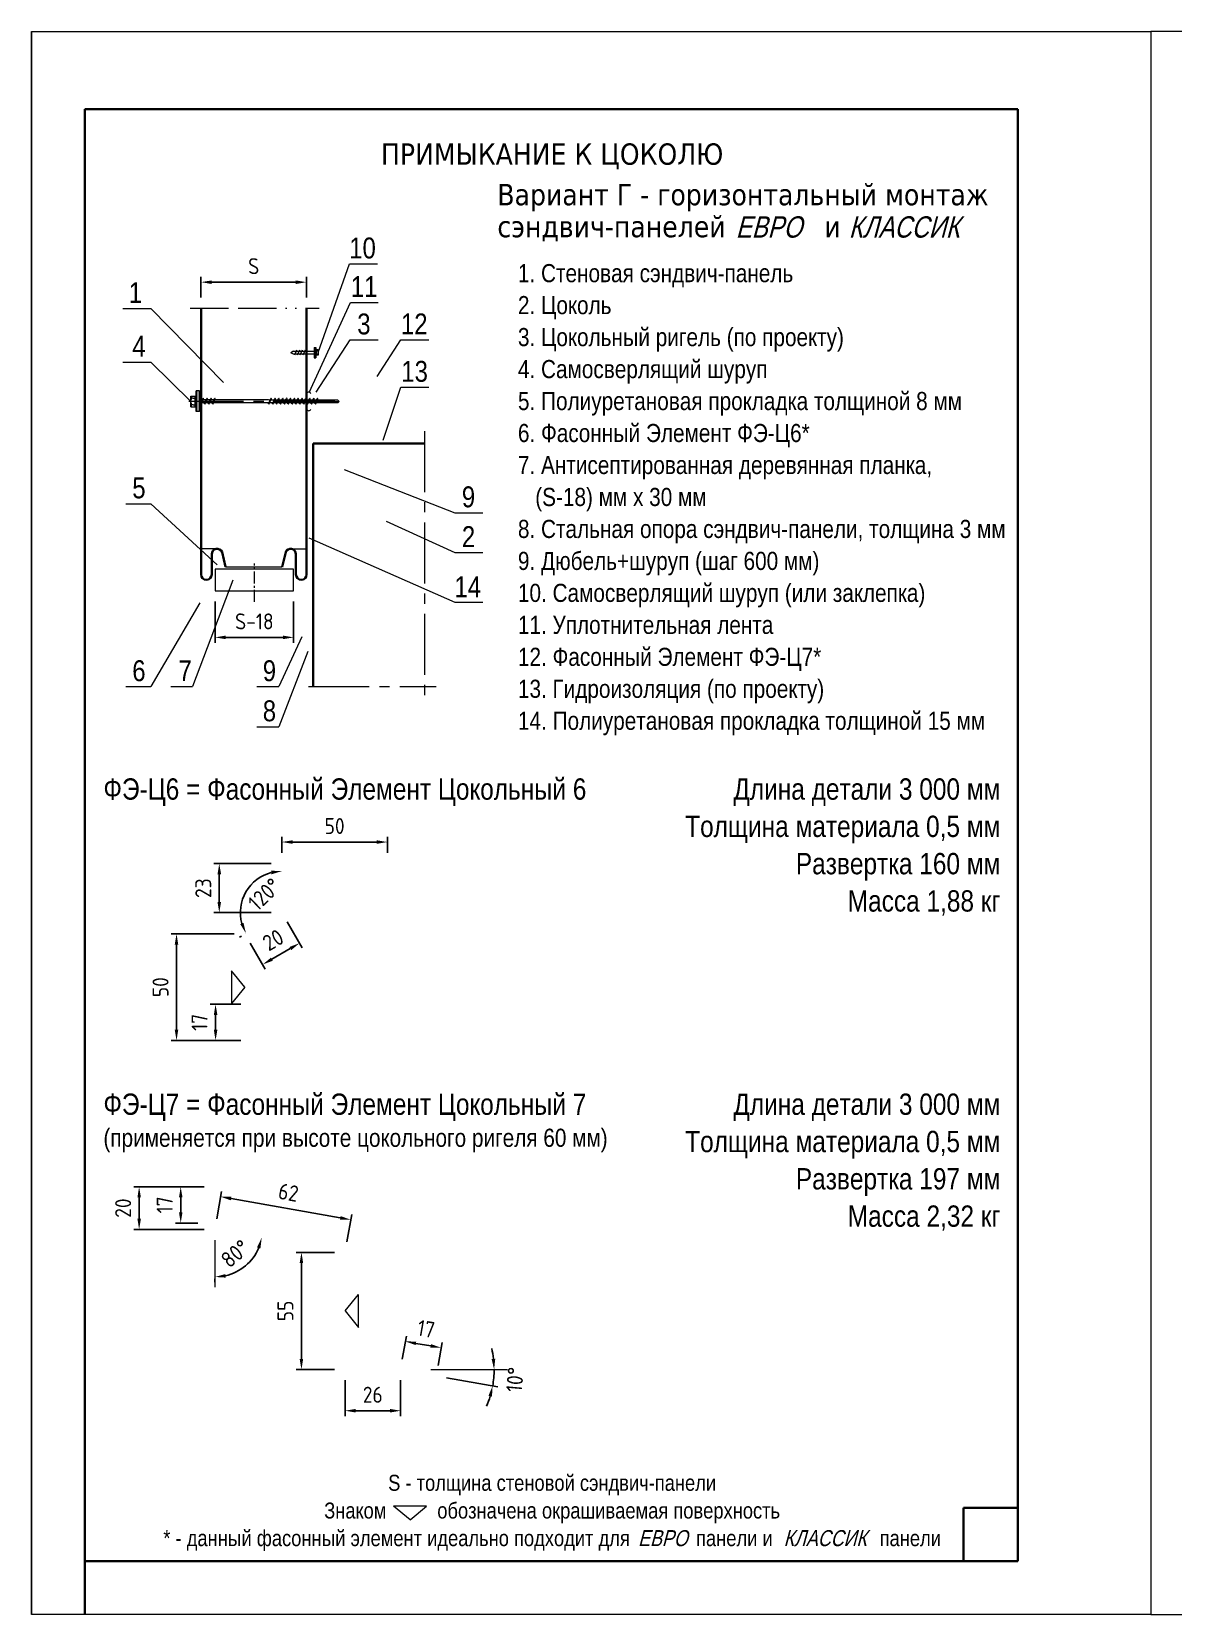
# Model space of a CAD drawing. Extents: x 5821 to 16321, y -13531 to 5774.
# Drawn here: x 11071 to 12142, y 4289 to 5774 of the extents above; entities that cross this region are included whole.
import ezdxf
from ezdxf.enums import TextEntityAlignment as Align

# ---------------------------------------------------------------- set-up
doc = ezdxf.new("R2010")
doc.units = 0
doc.header["$LTSCALE"] = 3
doc.linetypes.add('ACAD_ISO13W100', pattern=[36, 12, -3, 12, -3, 0, -3, 0, -3])
doc.linetypes.add('CENTER2', pattern=[28.575, 19.05, -3.175, 3.175, -3.175])
doc.layers.get('0').update_dxf_attribs({"linetype": 'CONTINUOUS', "lineweight": 30})
doc.layers.get('DEFPOINTS').update_dxf_attribs({"linetype": 'CONTINUOUS'})
for name, color, linetype, lineweight in [('new_fill', 8, 'CONTINUOUS', 13), ('RAZMER', 7, 'CONTINUOUS', 9), ('Саморезы', 7, 'CONTINUOUS', 13)]:
    doc.layers.add(name, color=color, linetype=linetype, lineweight=lineweight)
doc.styles.add('ROMANS', font='romans.shx', dxfattribs={"width": 0.85})
doc.styles.get("Standard").update_dxf_attribs({"font": 'TAHOMA.TTF'})
doc.styles.add('style1', font='ARIALN.TTF')
doc.styles.add('курсив', font='ARIAL.TTF', dxfattribs={"width": 0.8, "oblique": 15})
doc.dimstyles.new('2.5', dxfattribs={"dimscale": 5, "dimtxt": 3, "dimasz": 2, "dimexe": 1, "dimexo": 2, "dimgap": 0, "dimtad": 0, "dimdec": 0, "dimlfac": 0.5, "dimzin": 9, "dimdsep": 46, "dimtxsty": 'ROMANS', "dimcen": -3, "dimdle": 1, "dimclrd": 256, "dimclre": 256, "dimclrt": 256, "dimadec": 0, "dimazin": 0, "dimtfac": 1, "dimtdec": 0, "dimtofl": 0, "dimtmove": 2, "dimatfit": 3, "dimfxl": 0, "dimtvp": 1, "dimtolj": 1, "dimtzin": 9, "dimarcsym": 0})

# ---------------------------------------------------------------- blocks, each defined once
blk = doc.blocks.new('*D128')
at = {"layer": 'DEFPOINTS', "color": 0, "transparency": 16777216}
for p in [(11328.9, 5539.4), (11229.9, 5515), (11328.9, 5515)]:
    blk.add_point(p, dxfattribs=at)
at = {"layer": 'RAZMER', "lineweight": -2, "transparency": 16777216}
for p, q in [((11229.9, 5525), (11229.9, 5544.4)), ((11239.9, 5539.4), (11318.9, 5539.4)), ((11328.9, 5525), (11328.9, 5544.4))]:
    blk.add_line(p, q, dxfattribs=at)
at = {"layer": 'RAZMER', "transparency": 16777216}
for points in [[(11239.9, 5541), (11239.9, 5537.7), (11229.9, 5539.4)], [(11318.9, 5541), (11318.9, 5537.7), (11328.9, 5539.4)]]:
    blk.add_solid(points, dxfattribs=at)
at = {"layer": 'RAZMER', "transparency": 16777216, "insert": (11279.4, 5554.4), "char_height": 15, "attachment_point": 5, "style": 'ROMANS'}
blk.add_mtext('\\A1;S', dxfattribs=at)
blk = doc.blocks.new('*D129')
at = {"layer": 'DEFPOINTS', "color": 0, "transparency": 16777216}
for p in [(11305.8, 4993.8), (11247.1, 4947.9), (11305.8, 4947.9)]:
    blk.add_point(p, dxfattribs=at)
at = {"layer": 'RAZMER', "lineweight": -2, "transparency": 16777216}
for p, q in [((11295.8, 4993.8), (11242.1, 4993.8)), ((11247.1, 4983.8), (11247.1, 4957.9)), ((11295.8, 4947.9), (11242.1, 4947.9))]:
    blk.add_line(p, q, dxfattribs=at)
at = {"layer": 'RAZMER', "transparency": 16777216}
for points in [[(11245.4, 4983.8), (11248.8, 4983.8), (11247.1, 4993.8)], [(11245.4, 4957.9), (11248.8, 4957.9), (11247.1, 4947.9)]]:
    blk.add_solid(points, dxfattribs=at)
at = {"layer": 'RAZMER', "transparency": 16777216, "insert": (11232.1, 4970.8), "char_height": 15, "attachment_point": 5, "rotation": 90, "style": 'ROMANS'}
blk.add_mtext('\\A1;23', dxfattribs=at)
blk = doc.blocks.new('*D130')
at = {"layer": 'DEFPOINTS', "color": 0, "transparency": 16777216}
for p in [(11305.8, 4947.9), (11271.2, 4927.9), (11287.8, 4899.2)]:
    blk.add_point(p, dxfattribs=at)
at = {"layer": 'RAZMER', "lineweight": -2, "transparency": 16777216}
for p, q in [((11310.8, 4939.2), (11324.9, 4914.8)), ((11276.2, 4919.2), (11290.3, 4894.8)), ((11313.7, 4914.2), (11296.4, 4904.2))]:
    blk.add_line(p, q, dxfattribs=at)
at = {"layer": 'RAZMER', "transparency": 16777216}
for points in [[(11312.9, 4915.6), (11314.6, 4912.7), (11322.4, 4919.2)], [(11295.6, 4905.6), (11297.3, 4902.7), (11287.8, 4899.2)]]:
    blk.add_solid(points, dxfattribs=at)
at = {"layer": 'RAZMER', "transparency": 16777216, "insert": (11297.6, 4922.2), "char_height": 15, "attachment_point": 5, "rotation": 30, "style": 'ROMANS'}
blk.add_mtext('\\A1;20', dxfattribs=at)
blk = doc.blocks.new('*D131')
at = {"layer": 'DEFPOINTS', "color": 0, "transparency": 16777216}
for p in [(11277.2, 4861.9), (11243.6, 4827.9), (11277.2, 4827.9)]:
    blk.add_point(p, dxfattribs=at)
at = {"layer": 'RAZMER', "lineweight": -2, "transparency": 16777216}
for p, q in [((11267.2, 4861.9), (11238.6, 4861.9)), ((11243.6, 4851.9), (11243.6, 4837.9)), ((11267.2, 4827.9), (11238.6, 4827.9))]:
    blk.add_line(p, q, dxfattribs=at)
at = {"layer": 'RAZMER', "transparency": 16777216}
for points in [[(11242, 4851.9), (11245.3, 4851.9), (11243.6, 4861.9)], [(11242, 4837.9), (11245.3, 4837.9), (11243.6, 4827.9)]]:
    blk.add_solid(points, dxfattribs=at)
at = {"layer": 'RAZMER', "transparency": 16777216, "insert": (11228.6, 4844.9), "char_height": 15, "attachment_point": 5, "rotation": 90, "style": 'ROMANS'}
blk.add_mtext('\\A1;17', dxfattribs=at)
blk = doc.blocks.new('*D132')
at = {"layer": 'DEFPOINTS', "color": 0, "transparency": 16777216}
for p in [(11271.2, 4927.9), (11207, 4827.9), (11271.2, 4827.9)]:
    blk.add_point(p, dxfattribs=at)
at = {"layer": 'RAZMER', "lineweight": -2, "transparency": 16777216}
for p, q in [((11261.2, 4927.9), (11202, 4927.9)), ((11207, 4917.9), (11207, 4837.9)), ((11261.2, 4827.9), (11202, 4827.9))]:
    blk.add_line(p, q, dxfattribs=at)
at = {"layer": 'RAZMER', "transparency": 16777216}
for points in [[(11205.3, 4917.9), (11208.6, 4917.9), (11207, 4927.9)], [(11205.3, 4837.9), (11208.6, 4837.9), (11207, 4827.9)]]:
    blk.add_solid(points, dxfattribs=at)
at = {"layer": 'RAZMER', "transparency": 16777216, "insert": (11192, 4877.9), "char_height": 15, "attachment_point": 5, "rotation": 90, "style": 'ROMANS'}
blk.add_mtext('\\A1;50', dxfattribs=at)
blk = doc.blocks.new('*D133')
at = {"layer": 'DEFPOINTS', "color": 0, "transparency": 16777216}
for p in [(11305.8, 4999.8), (11267.5, 4954.6), (11305.8, 4947.9), (11305.8, 4947.9), (11274.7, 4929.9)]:
    blk.add_point(p, dxfattribs=at)
at = {"layer": 'RAZMER', "lineweight": -2, "transparency": 16777216}
blk.add_line((11266, 4924.9), (11267.8, 4925.9), dxfattribs=at)
blk.add_arc((11305.8, 4947.9), 38.9, 104.77, 195.23, dxfattribs=at)
at = {"layer": 'RAZMER', "transparency": 16777216}
for points in [[(11295.7, 4987.2), (11296.1, 4983.8), (11305.8, 4986.8)], [(11269.8, 4938.3), (11266.8, 4937), (11272.1, 4928.4)]]:
    blk.add_solid(points, dxfattribs=at)
at = {"layer": 'RAZMER', "transparency": 16777216, "insert": (11289.4, 4965), "char_height": 15, "attachment_point": 5, "rotation": 43.8761, "style": 'ROMANS'}
blk.add_mtext('\\A1;120°', dxfattribs=at)
blk = doc.blocks.new('*D134')
at = {"layer": 'DEFPOINTS', "color": 0, "transparency": 16777216}
for p in [(11404.8, 5014.1), (11305.8, 4993.8), (11404.8, 4993.8)]:
    blk.add_point(p, dxfattribs=at)
at = {"layer": 'RAZMER', "lineweight": -2, "transparency": 16777216}
for p, q in [((11305.8, 5003.8), (11305.8, 5019.1)), ((11315.8, 5014.1), (11394.8, 5014.1)), ((11404.8, 5003.8), (11404.8, 5019.1))]:
    blk.add_line(p, q, dxfattribs=at)
at = {"layer": 'RAZMER', "transparency": 16777216}
for points in [[(11315.8, 5015.7), (11315.8, 5012.4), (11305.8, 5014.1)], [(11394.8, 5015.7), (11394.8, 5012.4), (11404.8, 5014.1)]]:
    blk.add_solid(points, dxfattribs=at)
at = {"layer": 'RAZMER', "transparency": 16777216, "insert": (11355.3, 5029.1), "char_height": 15, "attachment_point": 5, "style": 'ROMANS'}
blk.add_mtext('\\A1;50', dxfattribs=at)
blk = doc.blocks.new('*D135')
at = {"layer": 'DEFPOINTS', "color": 0, "transparency": 16777216}
for p in [(11237, 4690.6), (11210.9, 4656.6), (11237, 4656.6)]:
    blk.add_point(p, dxfattribs=at)
at = {"layer": 'RAZMER', "lineweight": -2, "transparency": 16777216}
for p, q in [((11227, 4690.6), (11205.9, 4690.6)), ((11210.9, 4680.6), (11210.9, 4666.6)), ((11227, 4656.6), (11205.9, 4656.6))]:
    blk.add_line(p, q, dxfattribs=at)
at = {"layer": 'RAZMER', "transparency": 16777216}
for points in [[(11209.3, 4680.6), (11212.6, 4680.6), (11210.9, 4690.6)], [(11209.3, 4666.6), (11212.6, 4666.6), (11210.9, 4656.6)]]:
    blk.add_solid(points, dxfattribs=at)
at = {"layer": 'RAZMER', "transparency": 16777216, "insert": (11195.9, 4673.6), "char_height": 15, "attachment_point": 5, "rotation": 90, "style": 'ROMANS'}
blk.add_mtext('\\A1;17', dxfattribs=at)
blk = doc.blocks.new('*D136')
at = {"layer": 'DEFPOINTS', "color": 0, "transparency": 16777216}
for p in [(11243, 4690.6), (11171.9, 4650.6), (11243, 4650.6)]:
    blk.add_point(p, dxfattribs=at)
at = {"layer": 'RAZMER', "lineweight": -2, "transparency": 16777216}
for p, q in [((11233, 4690.6), (11166.9, 4690.6)), ((11171.9, 4680.6), (11171.9, 4660.6)), ((11233, 4650.6), (11166.9, 4650.6))]:
    blk.add_line(p, q, dxfattribs=at)
at = {"layer": 'RAZMER', "transparency": 16777216}
for points in [[(11170.3, 4680.6), (11173.6, 4680.6), (11171.9, 4690.6)], [(11170.3, 4660.6), (11173.6, 4660.6), (11171.9, 4650.6)]]:
    blk.add_solid(points, dxfattribs=at)
at = {"layer": 'RAZMER', "transparency": 16777216, "insert": (11156.9, 4670.6), "char_height": 15, "attachment_point": 5, "rotation": 90, "style": 'ROMANS'}
blk.add_mtext('\\A1;20', dxfattribs=at)
blk = doc.blocks.new('*D137')
at = {"layer": 'DEFPOINTS', "color": 0, "transparency": 16777216}
for p in [(11243, 4650.6), (11370.5, 4659.7), (11365.1, 4629.1)]:
    blk.add_point(p, dxfattribs=at)
at = {"layer": 'RAZMER', "lineweight": -2, "transparency": 16777216}
for p, q in [((11244.7, 4660.5), (11249.2, 4686.2)), ((11258.2, 4679.5), (11360.6, 4661.5)), ((11366.8, 4638.9), (11371.4, 4664.7))]:
    blk.add_line(p, q, dxfattribs=at)
at = {"layer": 'RAZMER', "transparency": 16777216}
for points in [[(11258.5, 4681.2), (11257.9, 4677.9), (11248.4, 4681.3)], [(11360.9, 4663.1), (11360.4, 4659.8), (11370.5, 4659.7)]]:
    blk.add_solid(points, dxfattribs=at)
at = {"layer": 'RAZMER', "transparency": 16777216, "insert": (11312, 4685.3), "char_height": 15, "attachment_point": 5, "rotation": 350, "style": 'ROMANS'}
blk.add_mtext('\\A1;62', dxfattribs=at)
blk = doc.blocks.new('*D138')
at = {"layer": 'DEFPOINTS', "color": 0, "transparency": 16777216}
for p in [(11365.1, 4629.1), (11324.2, 4519.1), (11365.1, 4519.1)]:
    blk.add_point(p, dxfattribs=at)
at = {"layer": 'RAZMER', "lineweight": -2, "transparency": 16777216}
for p, q in [((11355.1, 4629.1), (11319.2, 4629.1)), ((11324.2, 4619.1), (11324.2, 4529.1)), ((11355.1, 4519.1), (11319.2, 4519.1))]:
    blk.add_line(p, q, dxfattribs=at)
at = {"layer": 'RAZMER', "transparency": 16777216}
for points in [[(11322.5, 4619.1), (11325.8, 4619.1), (11324.2, 4629.1)], [(11322.5, 4529.1), (11325.8, 4529.1), (11324.2, 4519.1)]]:
    blk.add_solid(points, dxfattribs=at)
at = {"layer": 'RAZMER', "transparency": 16777216, "insert": (11309.2, 4574.1), "char_height": 15, "attachment_point": 5, "rotation": 90, "style": 'ROMANS'}
blk.add_mtext('\\A1;55', dxfattribs=at)
blk = doc.blocks.new('*D139')
at = {"layer": 'DEFPOINTS', "color": 0, "transparency": 16777216}
for p in [(11365.1, 4519.1), (11417.1, 4519.1), (11417.1, 4480.5)]:
    blk.add_point(p, dxfattribs=at)
at = {"layer": 'RAZMER', "lineweight": -2, "transparency": 16777216}
for p, q in [((11365.1, 4509.1), (11365.1, 4475.5)), ((11417.1, 4509.1), (11417.1, 4475.5)), ((11375.1, 4480.5), (11407.1, 4480.5))]:
    blk.add_line(p, q, dxfattribs=at)
at = {"layer": 'RAZMER', "transparency": 16777216}
for points in [[(11375.1, 4482.2), (11375.1, 4478.8), (11365.1, 4480.5)], [(11407.1, 4482.2), (11407.1, 4478.8), (11417.1, 4480.5)]]:
    blk.add_solid(points, dxfattribs=at)
at = {"layer": 'RAZMER', "transparency": 16777216, "insert": (11391.1, 4495.5), "char_height": 15, "attachment_point": 5, "style": 'ROMANS'}
blk.add_mtext('\\A1;26', dxfattribs=at)
blk = doc.blocks.new('*D140')
at = {"layer": 'DEFPOINTS', "color": 0, "transparency": 16777216}
for p in [(11455.2, 4539.6), (11417.1, 4519.1), (11450.6, 4513.2)]:
    blk.add_point(p, dxfattribs=at)
at = {"layer": 'RAZMER', "lineweight": -2, "transparency": 16777216}
for p, q in [((11418.8, 4528.9), (11422.6, 4550.4)), ((11452.3, 4523), (11456.1, 4544.5)), ((11431.6, 4543.7), (11445.4, 4541.3))]:
    blk.add_line(p, q, dxfattribs=at)
at = {"layer": 'RAZMER', "transparency": 16777216}
for points in [[(11431.9, 4545.4), (11431.3, 4542.1), (11421.7, 4545.5)], [(11445.7, 4543), (11445.1, 4539.7), (11455.2, 4539.6)]]:
    blk.add_solid(points, dxfattribs=at)
at = {"layer": 'RAZMER', "transparency": 16777216, "insert": (11441.1, 4557.3), "char_height": 15, "attachment_point": 5, "rotation": 350, "style": 'ROMANS'}
blk.add_mtext('\\A1;17', dxfattribs=at)
blk = doc.blocks.new('*D141')
at = {"layer": 'DEFPOINTS', "color": 0, "transparency": 16777216}
for p in [(11417.1, 4519.1), (11417.1, 4519.1), (11517.4, 4519.1), (11450.6, 4513.2), (11504.3, 4508.9)]:
    blk.add_point(p, dxfattribs=at)
at = {"layer": 'RAZMER', "lineweight": -2, "transparency": 16777216}
blk.add_line((11460.4, 4511.4), (11508.5, 4503), dxfattribs=at)
for start, end in [(6.5307, 13.0613), (350, 0), (336.9387, 343.4693)]:
    blk.add_arc((11417.1, 4519.1), 87.8, start, end, dxfattribs=at)
at = {"layer": 'RAZMER', "transparency": 16777216}
for points in [[(11506, 4529.2), (11502.6, 4529), (11504.9, 4519.1)], [(11499.6, 4494.5), (11502.9, 4493.7), (11503.5, 4503.8)]]:
    blk.add_solid(points, dxfattribs=at)
at = {"layer": 'RAZMER', "transparency": 16777216, "insert": (11524.5, 4509.7), "char_height": 15, "attachment_point": 5, "rotation": 85, "style": 'ROMANS'}
blk.add_mtext('\\A1;10°', dxfattribs=at)
blk = doc.blocks.new('*D142')
at = {"layer": 'DEFPOINTS', "color": 0, "transparency": 16777216}
for p in [(11243, 4650.6), (11243, 4650.6), (11365.1, 4629.1), (11243, 4614.2), (11263, 4610.7)]:
    blk.add_point(p, dxfattribs=at)
at = {"layer": 'RAZMER', "lineweight": -2, "transparency": 16777216}
blk.add_line((11243, 4604.2), (11243, 4601), dxfattribs=at)
blk.add_arc((11243, 4650.6), 44.6, 282.8608, 337.1392, dxfattribs=at)
at = {"layer": 'RAZMER', "transparency": 16777216}
for points in [[(11282.5, 4633.7), (11285.7, 4632.8), (11286.9, 4642.9)], [(11253.1, 4605.4), (11252.7, 4608.7), (11243, 4606)]]:
    blk.add_solid(points, dxfattribs=at)
at = {"layer": 'RAZMER', "transparency": 16777216, "insert": (11262, 4627.9), "char_height": 15, "attachment_point": 5, "rotation": 40, "style": 'ROMANS'}
blk.add_mtext('\\A1;80°', dxfattribs=at)
blk = doc.blocks.new('саморез1')
at = {"layer": 'new_fill'}
blk.add_hatch(color=254, dxfattribs=at).paths.add_polyline_path([(-1.2, -4.8), (0, -4.8), (0, 4.8), (-1.2, 4.8)])
at = {"layer": 'Саморезы', "ltscale": 150}
for p, q in [((-3.9, 2.6), (-1.5, 2.6)), ((-3.9, 2.6), (-3.9, -2.4)), ((-2.9, 1.7), (-1.5, 1.7)), ((-1.9, 2.6), (-1.9, -2.4)), ((0, 4.8), (-1.5, 4.8)), ((-1.5, 4.8), (-1.5, -4.8)), ((-1.2, 4.8), (-1.2, -4.8)), ((0, 4.8), (0, -4.8)), ((19.2, 1.4), (0, 1.4)), ((8.4, 2.4), (10.5, -2.4)), ((11.1, 2.4), (13.2, -2.4)), ((13.8, 2.4), (15.9, -2.4)), ((16.4, 2.4), (18.5, -2.4)), ((19.2, 1.4), (21.8, 0)), ((19.2, -1.4), (21.8, 0)), ((-3.9, -2.4), (-1.5, -2.4)), ((-2.9, -1.4), (-1.5, -1.4)), ((0, -4.8), (-1.5, -4.8)), ((0, -1.4), (19.2, -1.4))]:
    blk.add_line(p, q, dxfattribs=at)
for centre, start, end in [((-2.9, 2.7), 182.373, 269.9653), ((-2.9, 0.7), 90.0347, 177.627), ((-2.9, -0.4), 182.373, 269.9653), ((-2.9, -2.4), 90.0347, 177.627)]:
    blk.add_arc(centre, 1, start, end, dxfattribs=at)
blk = doc.blocks.new('саморез4')
at = {"layer": 'new_fill'}
blk.add_hatch(color=254, dxfattribs=at).paths.add_polyline_path([(-2.4, -9.4), (0, -9.4), (0, 9.8), (-2.4, 9.8)])
at = {"layer": 'Саморезы', "ltscale": 150}
for p, q in [((-7.9, 5), (-3.1, 5)), ((-7.9, -5), (-7.9, 5)), ((-5.9, 3.1), (-3.1, 3.1)), ((-3.8, -5), (-3.8, 5)), ((0, 9.8), (-3.1, 9.8)), ((-3.1, -9.4), (-3.1, 9.8)), ((-2.4, -9.4), (-2.4, 9.8)), ((0, -9.4), (0, 9.8)), ((64.9, 1.5), (0, 1.5)), ((1.3, -2.2), (3.4, 2.7)), ((1.9, -2.2), (4, 2.7)), ((3.7, 2.9), (3.4, 2.7)), ((3.7, 2.9), (4, 2.7)), ((4.9, -2.2), (7, 2.7)), ((5.5, -2.2), (7.6, 2.7)), ((7.3, 2.9), (7, 2.7)), ((7.3, 2.9), (7.6, 2.7)), ((8.6, -2.2), (10.7, 2.7)), ((9.2, -2.2), (11.3, 2.7)), ((11, 2.9), (10.7, 2.7)), ((11, 2.9), (11.3, 2.7)), ((12.2, -2.2), (14.3, 2.7)), ((12.8, -2.2), (14.9, 2.7)), ((14.6, 2.9), (14.3, 2.7)), ((14.6, 2.9), (14.9, 2.7)), ((64.9, -2.2), (67, 2.7)), ((65.6, -2.2), (67.7, 2.7)), ((67.3, 2.9), (67, 2.7)), ((130, 1.3), (67.1, 1.3)), ((67.3, 2.9), (67.7, 2.7)), ((68.6, -2.2), (70.7, 2.7)), ((69.2, -2.2), (71.3, 2.7)), ((71, 2.9), (70.7, 2.7)), ((71, 2.9), (71.3, 2.7)), ((72.2, -2.2), (74.3, 2.7)), ((72.8, -2.2), (74.9, 2.7)), ((74.6, 2.9), (74.3, 2.7)), ((74.6, 2.9), (74.9, 2.7)), ((75.8, -2.2), (77.9, 2.7)), ((76.4, -2.2), (78.5, 2.7)), ((78.2, 2.9), (77.9, 2.7)), ((78.2, 2.9), (78.5, 2.7)), ((79.5, -2.2), (81.5, 2.7)), ((80.1, -2.2), (82.2, 2.7)), ((81.9, 2.9), (81.5, 2.7)), ((81.9, 2.9), (82.2, 2.7)), ((83.1, -2.2), (85.2, 2.7)), ((83.7, -2.2), (85.8, 2.7)), ((85.5, 2.9), (85.2, 2.7)), ((85.5, 2.9), (85.8, 2.7)), ((86.7, -2.2), (88.8, 2.7)), ((87.3, -2.2), (89.4, 2.7)), ((89.1, 2.9), (88.8, 2.7)), ((89.1, 2.9), (89.4, 2.7)), ((90.3, -2.2), (92.4, 2.7)), ((90.9, -2.2), (93, 2.7)), ((92.7, 2.9), (92.4, 2.7)), ((92.7, 2.9), (93, 2.7)), ((94, -2.2), (96.1, 2.7)), ((94.6, -2.2), (96.7, 2.7)), ((96.4, 2.9), (96.1, 2.7)), ((96.4, 2.9), (96.7, 2.7)), ((97.6, -2.2), (99.7, 2.7)), ((98.2, -2.2), (100.3, 2.7)), ((100, 2.9), (99.7, 2.7)), ((100, 2.9), (100.3, 2.7)), ((101.2, -2.2), (103.3, 2.7)), ((101.8, -2.2), (103.9, 2.7)), ((103.6, 2.9), (103.3, 2.7)), ((103.6, 2.9), (103.9, 2.7)), ((104.8, -2.2), (106.9, 2.7)), ((105.5, -2.2), (107.6, 2.7)), ((107.2, 2.9), (106.9, 2.7)), ((107.2, 2.9), (107.6, 2.7)), ((108.5, -2.2), (110.6, 2.7)), ((109.1, -2.2), (111.2, 2.7)), ((110.9, 2.9), (110.6, 2.7)), ((110.9, 2.9), (111.2, 2.7)), ((130, 1.3), (131.2, 0)), ((-7.9, -5), (-3.1, -5)), ((-5.9, -3.1), (-3.1, -3.1)), ((0, -9.4), (-3.1, -9.4)), ((64.9, -1.5), (0, -1.5)), ((64.9, -1.5), (0, -1.5)), ((1.6, -2.4), (1.3, -2.2)), ((1.6, -2.4), (1.9, -2.2)), ((5.2, -2.4), (4.9, -2.2)), ((5.2, -2.4), (5.5, -2.2)), ((8.9, -2.4), (8.6, -2.2)), ((8.9, -2.4), (9.2, -2.2)), ((12.5, -2.4), (12.2, -2.2)), ((12.5, -2.4), (12.8, -2.2)), ((65.3, -2.4), (64.9, -2.2)), ((65.3, -2.4), (65.6, -2.2)), ((130, -1.3), (67.1, -1.3)), ((68.9, -2.4), (68.6, -2.2)), ((68.9, -2.4), (69.2, -2.2)), ((72.5, -2.4), (72.2, -2.2)), ((72.5, -2.4), (72.8, -2.2)), ((76.1, -2.4), (75.8, -2.2)), ((76.1, -2.4), (76.4, -2.2)), ((79.8, -2.4), (79.5, -2.2)), ((79.8, -2.4), (80.1, -2.2)), ((83.4, -2.4), (83.1, -2.2)), ((83.4, -2.4), (83.7, -2.2)), ((87, -2.4), (86.7, -2.2)), ((87, -2.4), (87.3, -2.2)), ((90.6, -2.4), (90.3, -2.2)), ((90.6, -2.4), (90.9, -2.2)), ((94.3, -2.4), (94, -2.2)), ((94.3, -2.4), (94.6, -2.2)), ((97.9, -2.4), (97.6, -2.2)), ((97.9, -2.4), (98.2, -2.2)), ((101.5, -2.4), (101.2, -2.2)), ((101.5, -2.4), (101.8, -2.2)), ((105.1, -2.4), (104.8, -2.2)), ((105.1, -2.4), (105.5, -2.2)), ((108.8, -2.4), (108.5, -2.2)), ((108.8, -2.4), (109.1, -2.2)), ((130, -1.3), (131.2, 0))]:
    blk.add_line(p, q, dxfattribs=at)
at = {"layer": 'Саморезы'}
for p, q in [((67.1, 1.3), (64.9, 1.5)), ((67.1, -1.3), (64.9, -1.5))]:
    blk.add_line(p, q, dxfattribs=at)
at = {"layer": 'Саморезы', "ltscale": 150}
for centre, radius, start, end in [((-5.9, 5.1), 2, 182.373, 269.9653), ((-5.9, 1.1), 2, 90.0347, 177.627), ((80.3, 1057.7), 1058.9, 271.592, 272.7554), ((-5.9, -1.1), 2, 182.373, 269.9653), ((-5.9, -5.1), 2, 90.0347, 177.627)]:
    blk.add_arc(centre, radius, start, end, dxfattribs=at)
blk = doc.blocks.new('*D143')
at = {"layer": 'DEFPOINTS', "color": 0, "transparency": 16777216}
for p in [(11243.2, 5249.7), (11316.8, 5249.7), (11316.8, 5206.1)]:
    blk.add_point(p, dxfattribs=at)
at = {"layer": 'RAZMER', "lineweight": -2, "transparency": 16777216}
for p, q in [((11243.2, 5239.7), (11243.2, 5201.1)), ((11316.8, 5239.7), (11316.8, 5201.1)), ((11253.2, 5206.1), (11306.8, 5206.1))]:
    blk.add_line(p, q, dxfattribs=at)
at = {"layer": 'RAZMER', "transparency": 16777216}
for points in [[(11253.2, 5207.8), (11253.2, 5204.4), (11243.2, 5206.1)], [(11306.8, 5207.8), (11306.8, 5204.4), (11316.8, 5206.1)]]:
    blk.add_solid(points, dxfattribs=at)
at = {"layer": 'RAZMER', "transparency": 16777216, "insert": (11280, 5221.1), "char_height": 15, "attachment_point": 5, "style": 'ROMANS'}
blk.add_mtext('\\A1;S-18', dxfattribs=at)

msp = doc.modelspace()

# ---------------------------------------------------------------- linework, layer by layer
at = {"color": 1}
for p, q in [((11996.09, 5701.59), (11121.09, 5701.59)), ((11121.09, 5701.59), (11121.09, 4289.44)), ((11996.09, 5701.59), (11996.09, 4339.44)), ((11945.18, 4389.44), (11996.09, 4389.44)), ((11945.18, 4389.44), (11945.18, 4339.44)), ((11996.09, 4339.44), (11121.09, 4339.44))]:
    msp.add_line(p, q, dxfattribs=at)
for p, q in [((11230.02, 5515.05), (11230.02, 5265.17)), ((11329.02, 5265.17), (11329.02, 5515.05)), ((11335.02, 5388.08), (11439.8, 5388.08)), ((11335.02, 5388.08), (11335.02, 5159.91)), ((11240.02, 5265.17), (11240.02, 5284.17)), ((11249.65, 5286.05), (11253.07, 5272.17)), ((11309.39, 5286.05), (11305.97, 5272.17)), ((11319.02, 5265.17), (11319.02, 5284.17))]:
    msp.add_line(p, q)
for centre, start, end in [((11245.02, 5284.17), 22.09941, 180), ((11314.02, 5284.17), 0, 157.90059), ((11235.02, 5265.17), 180, 0), ((11324.02, 5265.17), 180, 0)]:
    msp.add_arc(centre, 5, start, end)
at = {"layer": 'RAZMER'}
for p, q in [((11071.09, 5774.44), (11071.09, 4289.44)), ((11071.09, 5774.44), (11071.09, 4289.44)), ((11071.09, 5774.44), (11071.09, 4289.44)), ((11071.09, 5774.44), (11071.09, 4289.44)), ((11071.09, 5774.44), (11071.09, 4289.44)), ((11071.09, 5774.44), (11071.09, 4289.44)), ((11071.09, 5774.44), (11071.09, 4289.44)), ((11071.09, 5774.44), (11071.09, 4289.44)), ((11071.09, 5774.44), (11071.09, 4289.44)), ((11071.09, 5774.44), (11071.09, 4289.44)), ((11071.09, 5774.44), (11071.09, 4289.44)), ((11071.09, 5774.44), (11071.09, 4289.44)), ((11339.96, 5473.28), (11369.41, 5556.51)), ((11369.41, 5556.51), (11395.52, 5556.51)), ((11156.67, 5514.65), (11182.78, 5514.65)), ((11251.16, 5445.25), (11182.78, 5514.65)), ((11331.46, 5435.82), (11370.05, 5520.31)), ((11370.05, 5520.31), (11396.05, 5520.31)), ((11338.02, 5436.29), (11369.94, 5485.27)), ((11369.94, 5485.27), (11396.05, 5485.27)), ((11395.08, 5450.89), (11417.42, 5485.27)), ((11417.42, 5485.27), (11443.53, 5485.27)), ((11156.67, 5464.32), (11182.78, 5464.32)), ((11220.55, 5427.52), (11182.78, 5464.32)), ((11400.79, 5391.08), (11417.42, 5440.8)), ((11417.42, 5440.8), (11443.53, 5440.8)), ((11364.15, 5363.65), (11468.19, 5323.05)), ((11159.32, 5331.44), (11182.78, 5331.44)), ((11245.23, 5274.17), (11182.78, 5331.44)), ((11468.07, 5323.05), (11494.19, 5323.05)), ((11403.53, 5315.14), (11468.19, 5285.69)), ((11245.02, 5289.17), (11230.02, 5289.17)), ((11313.89, 5289.17), (11328.89, 5289.17)), ((11331.08, 5299.46), (11468.19, 5239.18)), ((11253.07, 5272.17), (11305.97, 5272.17)), ((11468.07, 5285.69), (11494.19, 5285.69)), ((11259.87, 5259.82), (11221.87, 5159.91)), ((11228.71, 5238.58), (11182.78, 5159.91)), ((11468.19, 5239.18), (11494.3, 5239.18)), ((11324.45, 5206.54), (11302.89, 5159.91)), ((11330.05, 5192.76), (11302.89, 5122.27)), ((11159.32, 5159.91), (11182.78, 5159.91)), ((11201.72, 5159.91), (11221.87, 5159.91)), ((11282.24, 5159.91), (11302.89, 5159.91)), ((11282.24, 5122.27), (11302.89, 5122.27)), ((11271.19, 4877.89), (11258.53, 4893.28)), ((11258.53, 4893.28), (11258.53, 4862.49)), ((11271.19, 4877.89), (11258.53, 4862.49)), ((11242.97, 4640.65), (11242.97, 4596.31)), ((11365.09, 4574.08), (11377.75, 4589.48)), ((11377.75, 4558.69), (11377.75, 4589.48)), ((11365.09, 4574.08), (11377.75, 4558.69)), ((11445.6, 4519.08), (11517.37, 4519.08)), ((11426.06, 4378.17), (11410.66, 4390.83)), ((11441.45, 4390.83), (11410.66, 4390.83)), ((11426.06, 4378.17), (11441.45, 4390.83))]:
    msp.add_line(p, q, dxfattribs=at)
at = {"layer": 'RAZMER', "linetype": 'ACAD_ISO13W100'}
msp.add_line((11219.89, 5515.05), (11340.83, 5515.05), dxfattribs=at)
at = {"layer": 'RAZMER', "linetype": 'CENTER2'}
for p, q in [((11355.43, 5427.52), (11218.51, 5427.52)), ((11439.73, 5399.64), (11439.73, 5145.34)), ((11330.68, 5159.91), (11450.64, 5159.91))]:
    msp.add_line(p, q, dxfattribs=at)
at = {"layer": 'RAZMER', "linetype": 'CENTER2', "ltscale": 0.2}
msp.add_line((11280.02, 5239.38), (11280.02, 5275.38), dxfattribs=at)
at = {"layer": 'RAZMER'}
for points in [[(11071.09, 5774.44), (12121.09, 5774.44), (12121.09, 4289.44), (11071.09, 4289.44)], [(13171.09, 5774.44), (12121.09, 5774.44), (12121.09, 4289.44), (13171.09, 4289.44)], [(11316.84, 5270.17), (11243.2, 5270.17), (11243.2, 5249.67), (11316.84, 5249.67)]]:
    msp.add_lwpolyline(points, close=True, dxfattribs=at)
for centre, start, end in [((11331.02, 5434.24), 14.43997, 165.56003), ((11331.02, 5420.79), 194.43997, 345.56003)]:
    msp.add_arc(centre, 2.07, start, end, dxfattribs=at)

# ---------------------------------------------------------------- block references
at = {"layer": 'RAZMER', "xscale": -1}
msp.add_blockref('саморез1', (11336.02, 5473.16), dxfattribs=at)
at = {"layer": 'RAZMER'}
msp.add_blockref('саморез4', (11228.43, 5427.52), dxfattribs=at)

# ---------------------------------------------------------------- texts
msp.add_text('ПРИМЫКАНИЕ К ЦОКОЛЮ', height=20).set_placement((11559.36, 5649.59), align=Align.CENTER)
for s, p in [('Вариант Г - горизонтальный монтаж', (11507.96, 5611.55)), ('сэндвич-панелей', (11507.96, 5581.55)), ('и', (11814.71, 5581.55))]:
    msp.add_text(s, height=20).set_placement(p)
at = {"color": 1, "style": 'курсив', "oblique": 15, "width": 0.8}
for s, height, p in [('ЕВРО', 20, (11762.65, 5581.2)), ('КЛАССИК', 20, (11889.63, 5581.2)), ('ЕВРО', 15, (11663.18, 4353.44)), ('КЛАССИК', 15, (11815.47, 4353.44))]:
    msp.add_text(s, height=height, dxfattribs=at).set_placement(p, align=Align.CENTER)
at = {"style": 'style1'}
for s, height, p in [('10', 19.612, (11368.98, 5561.63)), ('1. Стеновая сэндвич-панель', 17, (11527.27, 5539.37)), ('1', 19.61, (11162.23, 5519.78)), ('11', 19.612, (11370.49, 5525.43)), ('2. Цоколь', 17, (11527.27, 5509.37)), ('3', 19.61, (11376.51, 5490.39)), ('12', 19.612, (11417.48, 5490.39)), ('3. Цокольный ригель (по проекту)', 17, (11527.27, 5479.37)), ('4', 19.61, (11165.48, 5469.44)), ('13', 19.612, (11417.84, 5445.92)), ('4. Самосверлящий шуруп', 17, (11527.27, 5449.37)), ('5. Полиуретановая прокладка толщиной 8 мм', 17, (11527.27, 5419.37)), ('6. Фасонный Элемент ФЭ-Ц6*', 17, (11527.27, 5389.37)), ('7. Антисептированная деревянная планка,', 17, (11527.27, 5359.37)), ('5', 19.61, (11165.48, 5336.56)), ('9', 19.61, (11474.65, 5328.18)), ('   (S-18) мм х 30 мм', 17, (11527.27, 5329.37)), ('8. Стальная опора сэндвич-панели, толщина 3 мм', 17, (11527.27, 5299.37)), ('2', 19.61, (11474.65, 5290.81)), ('9. Дюбель+шуруп (шаг 600 мм)', 17, (11527.27, 5269.37)), ('14', 19.612, (11467.68, 5243.75)), ('10. Самосверлящий шуруп (или заклепка)', 17, (11527.27, 5239.37)), ('11. Уплотнительная лента', 17, (11527.27, 5209.37)), ('12. Фасонный Элемент ФЭ-Ц7*', 17, (11527.27, 5179.37)), ('6', 19.61, (11165.48, 5165.03)), ('7', 19.61, (11208.91, 5165.03)), ('9', 19.61, (11287.9, 5165.03)), ('13. Гидроизоляция (по проекту)', 17, (11527.27, 5149.37)), ('8', 19.61, (11287.9, 5127.39)), ('14. Полиуретановая прокладка толщиной 15 мм', 17, (11527.27, 5119.37)), ('ФЭ-Ц6 = Фасонный Элемент Цокольный 6', 20, (11138.4, 5053.82)), ('ФЭ-Ц7 = Фасонный Элемент Цокольный 7', 20, (11138.4, 4758.1)), ('(применяется при высоте цокольного ригеля 60 мм)', 17, (11138.4, 4728.1))]:
    msp.add_text(s, height=height, dxfattribs=at).set_placement(p)
for s, p in [('Длина детали 3 000 мм', (11979.86, 5053.82)), ('Толщина материала 0,5 мм', (11979.86, 5018.82)), ('Развертка 160 мм', (11979.86, 4983.82)), ('Масса 1,88 кг', (11979.86, 4948.82)), ('Длина детали 3 000 мм', (11979.86, 4758.1)), ('Толщина материала 0,5 мм', (11979.86, 4723.1)), ('Развертка 197 мм', (11979.86, 4688.1)), ('Масса 2,32 кг', (11979.86, 4653.1))]:
    msp.add_text(s, height=20, dxfattribs=at).set_placement(p, align=Align.RIGHT)
for s, p in [('S - толщина стеновой сэндвич-панели', (11559.36, 4405.35)), ('Знаком          обозначена окрашиваемая поверхность', (11559.36, 4379.35)), ('* - данный фасонный элемент идеально подходит для             панели и                     панели', (11559.36, 4353.44))]:
    msp.add_text(s, height=15, dxfattribs=at).set_placement(p, align=Align.CENTER)

# ---------------------------------------------------------------- dimensions: what is measured, and where the dimension line sits
at = {"layer": 'RAZMER'}
dim = msp.add_linear_dim(base=(11328.89, 5539.37), p1=(11229.89, 5515.04), p2=(11328.89, 5514.95), text='S', dimstyle='2.5', dxfattribs=at)
dim.commit()
dim.dimension.update_dxf_attribs({"geometry": '*D128', "text_midpoint": (11279.39, 5554.37)})
dim = msp.add_linear_dim(base=(11316.84, 5206.1), p1=(11243.2, 5249.67), p2=(11316.84, 5249.67), text='S-18', dimstyle='2.5', override={"dimlfac": 0.5, "dimtxsty": 'ROMANS', "dimsah": 1, "dimtolj": 1}, dxfattribs=at)
dim.commit()
dim.dimension.update_dxf_attribs({"geometry": '*D143', "text_midpoint": (11280.02, 5221.1)})
for base, p1, p2, picture, middle in [((11404.82817049, 5014.06120412), (11305.82817049, 4993.79136757), (11404.82817049, 4993.79136757), '*D134', (11355.32817049, 5029.06120412)), ((11417.09, 4480.5), (11365.09, 4519.08), (11417.09, 4519.08), '*D139', (11391.09, 4495.5))]:
    dim = msp.add_linear_dim(base=base, p1=p1, p2=p2, dimstyle='2.5', dxfattribs=at)
    dim.commit()
    dim.dimension.update_dxf_attribs({"geometry": picture, "text_midpoint": middle})
for base, p1, p2, picture, middle in [((11247.08, 4947.89), (11305.83, 4993.79), (11305.83, 4947.89), '*D129', (11232.08, 4970.84)), ((11206.96, 4827.89), (11271.19, 4927.89), (11271.19, 4827.89), '*D132', (11191.96, 4877.89)), ((11171.92, 4650.62), (11242.97, 4690.62), (11242.97, 4650.62), '*D136', (11156.92, 4670.62)), ((11210.93, 4656.62), (11236.97, 4690.62), (11236.97, 4656.62), '*D135', (11195.93, 4673.62)), ((11324.16, 4519.08), (11365.09, 4629.08), (11365.09, 4519.08), '*D138', (11309.16, 4574.08))]:
    dim = msp.add_linear_dim(base=base, p1=p1, p2=p2, angle=90, dimstyle='2.5', dxfattribs=at)
    dim.commit()
    dim.dimension.update_dxf_attribs({"geometry": picture, "text_midpoint": middle})
dim = msp.add_angular_dim_2l(base=(11267.52, 4954.64), line1=((11305.83, 4999.79), (11305.83, 4947.89)), line2=((11305.83, 4947.89), (11274.65, 4929.89)), dimstyle='2.5', dxfattribs=at)
dim.commit()
dim.dimension.update_dxf_attribs({"geometry": '*D133', "text_midpoint": (11289.39, 4964.99), "dimtype": 162})
for p1, p2, distance, picture, middle in [((11305.83, 4947.89), (11271.19, 4927.89), 33.16, '*D130', (11297.59, 4922.16)), ((11277.19, 4861.89), (11277.19, 4827.89), -33.57, '*D131', (11228.62, 4844.89)), ((11242.97, 4650.62), (11365.09, 4629.08), 31.13, '*D137', (11312.04, 4685.28)), ((11417.09, 4519.08), (11450.57, 4513.18), 26.8, '*D140', (11441.09, 4557.3))]:
    dim = msp.add_aligned_dim(p1=p1, p2=p2, distance=distance, dimstyle='2.5', dxfattribs=at)
    dim.commit()
    dim.dimension.update_dxf_attribs({"geometry": picture, "text_midpoint": middle})
for base, line1, line2, picture, middle in [((11263.01, 4610.72), ((11242.97, 4650.62), (11365.09, 4629.08)), ((11242.97, 4650.62), (11242.97, 4614.16)), '*D142', (11262.03, 4627.91)), ((11504.28, 4508.89), ((11417.09, 4519.08), (11517.37, 4519.08)), ((11417.09, 4519.08), (11450.57, 4513.18)), '*D141', (11524.46, 4509.69))]:
    dim = msp.add_angular_dim_2l(base=base, line1=line1, line2=line2, dimstyle='2.5', dxfattribs=at)
    dim.commit()
    dim.dimension.update_dxf_attribs({"geometry": picture, "text_midpoint": middle})

doc.saveas('drawing.dxf')
